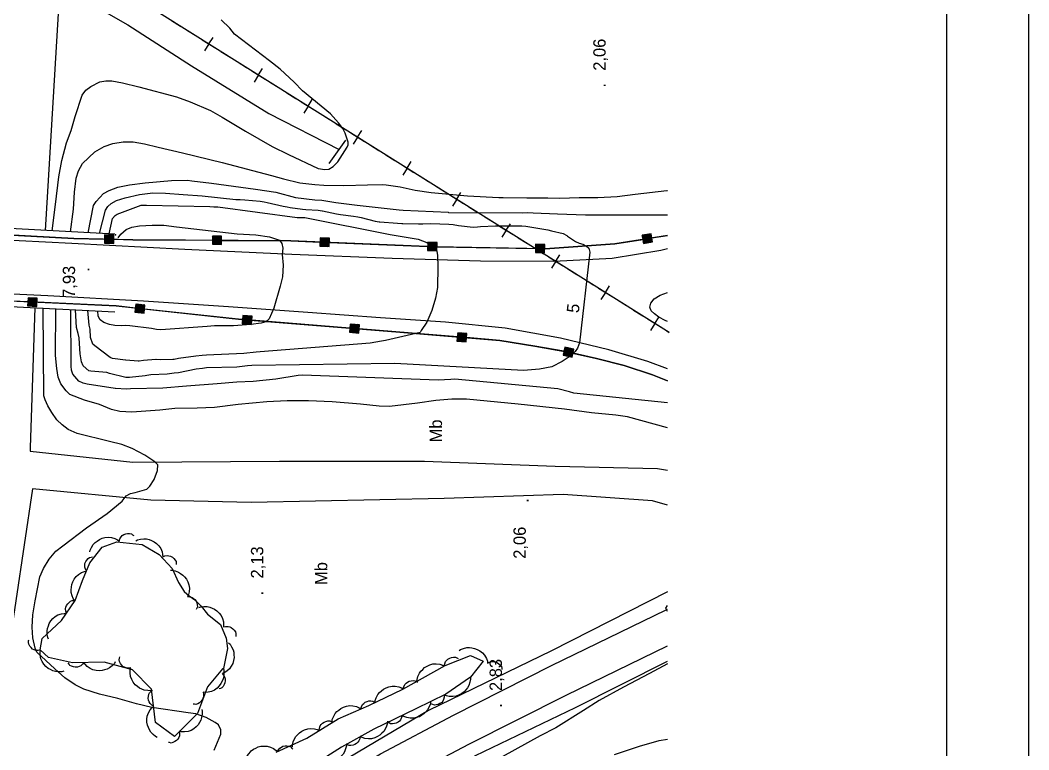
# Model space of a CAD drawing. Extents: x 731854 to 732444, y 4380981 to 4382008.
# Drawn here: x 732321.2 to 732444, y 4381633.5 to 4381722.4 of the extents above; entities that cross this region are included whole.
import ezdxf

# ---------------------------------------------------------------- set-up
doc = ezdxf.new("R2010")
doc.units = 0
doc.linetypes.add('DASHED', pattern=[0])
doc.linetypes.add('HIDDEN', pattern=[0])
doc.layers.get('0').update_dxf_attribs({"linetype": 'CONTINUOUS'})
for name, color, linetype in [('10', 7, 'CONTINUOUS'), ('11', 7, 'CONTINUOUS'), ('2', 7, 'CONTINUOUS'), ('25', 7, 'CONTINUOUS'), ('36', 7, 'CONTINUOUS'), ('42', 7, 'CONTINUOUS'), ('44', 7, 'CONTINUOUS'), ('48', 7, 'CONTINUOUS'), ('50', 7, 'CONTINUOUS'), ('53', 7, 'CONTINUOUS'), ('56', 7, 'CONTINUOUS'), ('8', 7, 'CONTINUOUS'), ('9', 7, 'CONTINUOUS'), ('PATTERN_CLASS', 7, 'CONTINUOUS')]:
    doc.layers.add(name, color=color, linetype=linetype)

msp = doc.modelspace()

# ---------------------------------------------------------------- linework, layer by layer
at = {"layer": '10', "color": 0, "linetype": 'CONTINUOUS'}
for p, q in [((732331.47, 4381695.28), (732332.41, 4381696.18)), ((732331.48, 4381695.56), (732332.12, 4381696.19)), ((732331.48, 4381695.71), (732331.98, 4381696.19)), ((732331.48, 4381695.85), (732331.84, 4381696.19)), ((732331.48, 4381695.42), (732332.27, 4381696.18)), ((732331.49, 4381696.13), (732331.56, 4381696.2)), ((732331.49, 4381695.99), (732331.7, 4381696.19)), ((732331.52, 4381695.19), (732332.55, 4381696.18)), ((732331.67, 4381695.19), (732332.61, 4381696.1)), ((732331.81, 4381695.19), (732332.61, 4381695.95)), ((732331.95, 4381695.18), (732332.6, 4381695.81)), ((732332.09, 4381695.18), (732332.6, 4381695.67)), ((732332.23, 4381695.18), (732332.6, 4381695.53)), ((732332.37, 4381695.18), (732332.59, 4381695.39)), ((732332.51, 4381695.17), (732332.59, 4381695.25)), ((732344.6, 4381695.43), (732345.24, 4381696.06)), ((732344.6, 4381695.57), (732345.09, 4381696.06)), ((732344.6, 4381695.71), (732344.95, 4381696.06)), ((732344.6, 4381695.85), (732344.81, 4381696.06)), ((732344.6, 4381695.99), (732344.67, 4381696.06)), ((732344.6, 4381695.14), (732345.52, 4381696.05)), ((732344.6, 4381695.29), (732345.38, 4381696.05)), ((732344.65, 4381695.05), (732345.66, 4381696.05)), ((732344.79, 4381695.05), (732345.72, 4381695.97)), ((732344.93, 4381695.05), (732345.72, 4381695.83)), ((732345.07, 4381695.05), (732345.72, 4381695.69)), ((732345.21, 4381695.05), (732345.72, 4381695.55)), ((732345.35, 4381695.05), (732345.72, 4381695.41)), ((732345.5, 4381695.05), (732345.72, 4381695.26)), ((732357.7, 4381695.07), (732358.51, 4381695.82)), ((732357.7, 4381694.93), (732358.65, 4381695.81)), ((732357.71, 4381695.21), (732358.37, 4381695.82)), ((732357.72, 4381695.36), (732358.23, 4381695.83)), ((732357.72, 4381695.5), (732358.09, 4381695.83)), ((732357.73, 4381695.64), (732357.94, 4381695.84)), ((732357.73, 4381695.78), (732357.8, 4381695.84)), ((732357.75, 4381694.84), (732358.79, 4381695.8)), ((732357.89, 4381694.83), (732358.85, 4381695.72)), ((732358.03, 4381694.83), (732358.84, 4381695.58)), ((732358.17, 4381694.82), (732358.84, 4381695.44)), ((732358.31, 4381694.82), (732358.83, 4381695.3)), ((732358.83, 4381695.29), (732370.82, 4381694.81)), ((732370.81, 4381694.4), (732371.76, 4381695.28)), ((732370.81, 4381694.54), (732371.62, 4381695.28)), ((732370.82, 4381694.82), (732371.33, 4381695.3)), ((732370.82, 4381694.68), (732371.48, 4381695.29)), ((732370.83, 4381694.97), (732371.19, 4381695.3)), ((732370.84, 4381695.11), (732371.05, 4381695.31)), ((732370.84, 4381695.25), (732370.91, 4381695.31)), ((732370.85, 4381694.31), (732371.9, 4381695.27)), ((732396.92, 4381696.1), (732396.98, 4381696.17)), ((732396.94, 4381695.96), (732397.12, 4381696.2)), ((732396.97, 4381695.82), (732397.26, 4381696.22)), ((732396.99, 4381695.68), (732397.4, 4381696.24)), ((732397.01, 4381695.54), (732397.54, 4381696.27)), ((732397.04, 4381695.4), (732397.68, 4381696.29)), ((732397.06, 4381695.26), (732397.82, 4381696.31)), ((732397.12, 4381695.18), (732397.95, 4381696.33)), ((732397.26, 4381695.2), (732398.03, 4381696.26)), ((732397.4, 4381695.23), (732398.05, 4381696.13)), ((732397.54, 4381695.25), (732398.07, 4381695.99)), ((732397.68, 4381695.27), (732398.1, 4381695.85)), ((732397.82, 4381695.29), (732398.12, 4381695.71)), ((732397.96, 4381695.32), (732398.14, 4381695.57)), ((732398.1, 4381695.84), (732400, 4381696.15)), ((732398.1, 4381695.34), (732398.16, 4381695.43)), ((732345.64, 4381695.05), (732345.71, 4381695.12)), ((732358.45, 4381694.81), (732358.83, 4381695.16)), ((732358.59, 4381694.81), (732358.82, 4381695.01)), ((732358.74, 4381694.8), (732358.82, 4381694.87)), ((732371, 4381694.3), (732371.96, 4381695.19)), ((732371.14, 4381694.3), (732371.95, 4381695.05)), ((732371.28, 4381694.29), (732371.95, 4381694.91)), ((732371.42, 4381694.29), (732371.94, 4381694.77)), ((732371.57, 4381694.28), (732371.94, 4381694.63)), ((732371.71, 4381694.28), (732371.94, 4381694.49)), ((732371.86, 4381694.27), (732371.93, 4381694.35)), ((732371.94, 4381694.77), (732383.94, 4381694.55)), ((732383.93, 4381694.15), (732384.86, 4381695.05)), ((732383.93, 4381694.29), (732384.72, 4381695.05)), ((732383.94, 4381694.71), (732384.3, 4381695.06)), ((732383.94, 4381694.85), (732384.16, 4381695.06)), ((732383.94, 4381694.43), (732384.58, 4381695.05)), ((732383.94, 4381694.57), (732384.44, 4381695.05)), ((732383.95, 4381694.99), (732384.02, 4381695.06)), ((732383.98, 4381694.06), (732385.01, 4381695.04)), ((732384.12, 4381694.05), (732385.07, 4381694.96)), ((732384.26, 4381694.05), (732385.06, 4381694.82)), ((732384.41, 4381694.05), (732385.06, 4381694.68)), ((732384.55, 4381694.05), (732385.06, 4381694.54)), ((732384.69, 4381694.04), (732385.05, 4381694.4)), ((732384.83, 4381694.04), (732385.05, 4381694.25)), ((732384.97, 4381694.04), (732385.05, 4381694.11)), ((732322.14, 4381688.06), (732310.15, 4381688.63)), ((732322.94, 4381688.52), (732322.12, 4381687.77)), ((732323.08, 4381688.51), (732322.12, 4381687.63)), ((732322.8, 4381688.52), (732322.13, 4381687.91)), ((732322.52, 4381688.54), (732322.14, 4381688.2)), ((732322.66, 4381688.53), (732322.14, 4381688.05)), ((732322.38, 4381688.54), (732322.15, 4381688.34)), ((732322.24, 4381688.55), (732322.16, 4381688.48)), ((732323.22, 4381688.5), (732322.17, 4381687.55)), ((732323.27, 4381688.41), (732322.31, 4381687.54)), ((732323.27, 4381688.27), (732322.46, 4381687.53)), ((732323.26, 4381688.13), (732322.6, 4381687.53)), ((732323.25, 4381687.99), (732322.74, 4381687.52)), ((732323.25, 4381687.85), (732322.88, 4381687.51)), ((732323.24, 4381687.71), (732323.02, 4381687.51)), ((732323.23, 4381687.56), (732323.16, 4381687.5)), ((732336.2, 4381687.69), (732335.18, 4381686.87)), ((732336.06, 4381687.71), (732335.2, 4381687.01)), ((732335.92, 4381687.72), (732335.21, 4381687.15)), ((732335.78, 4381687.74), (732335.23, 4381687.29)), ((732335.64, 4381687.75), (732335.24, 4381687.43)), ((732336.34, 4381687.68), (732335.24, 4381686.79)), ((732335.5, 4381687.77), (732335.26, 4381687.57)), ((732335.36, 4381687.78), (732335.27, 4381687.72)), ((732336.38, 4381687.58), (732335.38, 4381686.77)), ((732336.37, 4381687.44), (732335.52, 4381686.76)), ((732336.35, 4381687.3), (732335.66, 4381686.74)), ((732336.34, 4381687.16), (732335.8, 4381686.72)), ((732336.32, 4381687.02), (732335.94, 4381686.71)), ((732336.31, 4381686.88), (732336.08, 4381686.69)), ((732336.29, 4381686.74), (732336.22, 4381686.68)), ((732349.23, 4381686.32), (732348.24, 4381685.47)), ((732349.09, 4381686.33), (732348.25, 4381685.61)), ((732348.95, 4381686.34), (732348.26, 4381685.75)), ((732348.81, 4381686.35), (732348.27, 4381685.89)), ((732348.67, 4381686.37), (732348.28, 4381686.04)), ((732349.38, 4381686.31), (732348.29, 4381685.39)), ((732348.53, 4381686.38), (732348.3, 4381686.18)), ((732348.39, 4381686.39), (732348.31, 4381686.32)), ((732349.42, 4381686.22), (732348.43, 4381685.38)), ((732349.41, 4381686.08), (732348.58, 4381685.36)), ((732349.4, 4381685.93), (732348.72, 4381685.35)), ((732349.39, 4381685.79), (732348.86, 4381685.34)), ((732349.38, 4381685.65), (732349, 4381685.33)), ((732349.36, 4381685.51), (732349.14, 4381685.32)), ((732361.35, 4381684.86), (732349.39, 4381685.81)), ((732349.35, 4381685.37), (732349.28, 4381685.31)), ((732362.31, 4381685.28), (732361.32, 4381684.43)), ((732362.17, 4381685.29), (732361.33, 4381684.57)), ((732362.03, 4381685.3), (732361.34, 4381684.71)), ((732361.89, 4381685.31), (732361.35, 4381684.85)), ((732361.75, 4381685.32), (732361.36, 4381684.99)), ((732361.61, 4381685.33), (732361.37, 4381685.13)), ((732362.45, 4381685.26), (732361.37, 4381684.34)), ((732361.47, 4381685.34), (732361.38, 4381685.27)), ((732362.5, 4381685.17), (732361.51, 4381684.33)), ((732362.49, 4381685.03), (732361.65, 4381684.32)), ((732362.47, 4381684.89), (732361.79, 4381684.31)), ((732362.46, 4381684.75), (732361.93, 4381684.3)), ((732362.45, 4381684.61), (732362.08, 4381684.29)), ((732362.44, 4381684.47), (732362.22, 4381684.27)), ((732362.43, 4381684.33), (732362.36, 4381684.26)), ((732375.39, 4381684.2), (732374.39, 4381683.36)), ((732375.25, 4381684.22), (732374.4, 4381683.5)), ((732375.11, 4381684.23), (732374.41, 4381683.64)), ((732374.97, 4381684.24), (732374.42, 4381683.78)), ((732374.82, 4381684.25), (732374.44, 4381683.92)), ((732375.53, 4381684.19), (732374.44, 4381683.27)), ((732374.68, 4381684.26), (732374.45, 4381684.06)), ((732374.54, 4381684.27), (732374.46, 4381684.2)), ((732375.57, 4381684.1), (732374.58, 4381683.26)), ((732375.56, 4381683.96), (732374.73, 4381683.25)), ((732375.55, 4381683.82), (732374.87, 4381683.24)), ((732375.54, 4381683.68), (732375.01, 4381683.23)), ((732375.53, 4381683.54), (732375.15, 4381683.22)), ((732375.52, 4381683.4), (732375.29, 4381683.2)), ((732375.5, 4381683.25), (732375.43, 4381683.19)), ((732388.43, 4381682.33), (732387.32, 4381681.63)), ((732388.29, 4381682.36), (732387.35, 4381681.77)), ((732388.57, 4381682.29), (732387.36, 4381681.54)), ((732388.15, 4381682.39), (732387.38, 4381681.91)), ((732387.99, 4381682.44), (732387.41, 4381682.03)), ((732387.86, 4381682.46), (732387.44, 4381682.17)), ((732387.72, 4381682.48), (732387.46, 4381682.31)), ((732387.58, 4381682.51), (732387.49, 4381682.45)), ((732388.6, 4381682.2), (732387.5, 4381681.51)), ((732388.57, 4381682.06), (732387.64, 4381681.48)), ((732388.54, 4381681.92), (732387.78, 4381681.45)), ((732388.5, 4381681.78), (732387.91, 4381681.41)), ((732388.47, 4381681.64), (732388.05, 4381681.38)), ((732388.44, 4381681.51), (732388.19, 4381681.35)), ((732388.41, 4381681.37), (732388.33, 4381681.32))]:
    msp.add_line(p, q, dxfattribs=at)
for points in [[(732319.5, 4381696.22), (732327.75, 4381695.76), (732331.48, 4381695.69)], [(732332.6, 4381695.67), (732334.92, 4381695.62), (732344.6, 4381695.55)], [(732345.72, 4381695.54), (732354.17, 4381695.48), (732357.71, 4381695.34)], [(732385.06, 4381694.53), (732385.11, 4381694.53), (732393.62, 4381695.11), (732396.99, 4381695.66)], [(732335.23, 4381687.3), (732332.9, 4381687.55), (732323.25, 4381688.01)], [(732348.27, 4381685.9), (732348.16, 4381685.91), (732336.34, 4381687.18)], [(732374.43, 4381683.79), (732366.93, 4381684.41), (732362.47, 4381684.77)], [(732387.41, 4381682.04), (732383.88, 4381682.67), (732379.59, 4381683.36), (732375.54, 4381683.7)], [(732400, 4381678.42), (732398.19, 4381679.17), (732394.74, 4381680.3), (732391.38, 4381681.14), (732388.51, 4381681.8)]]:
    msp.add_lwpolyline(points, dxfattribs=at)
for points in [[(732331.47, 4381695.19), (732332.59, 4381695.17), (732332.61, 4381696.18), (732331.49, 4381696.2)], [(732344.6, 4381695.06), (732345.71, 4381695.05), (732345.72, 4381696.05), (732344.6, 4381696.06)], [(732357.69, 4381694.84), (732358.81, 4381694.8), (732358.85, 4381695.8), (732357.74, 4381695.85)], [(732370.8, 4381694.31), (732371.92, 4381694.27), (732371.96, 4381695.27), (732370.84, 4381695.32)], [(732397.07, 4381695.17), (732398.18, 4381695.35), (732398.02, 4381696.34), (732396.91, 4381696.16)], [(732383.93, 4381694.06), (732385.05, 4381694.04), (732385.07, 4381695.04), (732383.95, 4381695.06)], [(732323.28, 4381688.5), (732322.16, 4381688.55), (732322.11, 4381687.55), (732323.23, 4381687.5)], [(732336.39, 4381687.67), (732335.28, 4381687.79), (732335.17, 4381686.79), (732336.29, 4381686.67)], [(732349.43, 4381686.3), (732348.31, 4381686.39), (732348.23, 4381685.39), (732349.35, 4381685.3)], [(732362.5, 4381685.26), (732361.39, 4381685.35), (732361.31, 4381684.35), (732362.42, 4381684.26)], [(732375.58, 4381684.19), (732374.47, 4381684.28), (732374.38, 4381683.28), (732375.5, 4381683.19)], [(732388.62, 4381682.28), (732387.53, 4381682.53), (732387.3, 4381681.55), (732388.39, 4381681.3)]]:
    msp.add_lwpolyline(points, close=True, dxfattribs=at)
at = {"layer": '11', "color": 0, "linetype": 'CONTINUOUS'}
for points in [[(732400, 4381694.53), (732399.21, 4381694.3), (732393.28, 4381693.35), (732386.17, 4381692.96), (732377.24, 4381693), (732366.51, 4381693.32), (732354.29, 4381693.82), (732341.26, 4381694.44), (732327.49, 4381695.17), (732311.43, 4381695.98), (732290.7, 4381697), (732254.13, 4381698.85)], [(732400, 4381679.89), (732397.6, 4381680.8), (732392.87, 4381682.23), (732386.98, 4381683.65), (732380.23, 4381684.83), (732372.99, 4381685.57), (732365.07, 4381686.12), (732356.22, 4381686.76), (732346.57, 4381687.46), (732336.21, 4381688.15), (732324.59, 4381688.8), (732310.88, 4381689.42), (732293.92, 4381690.23), (732273.47, 4381691.39), (732253.4, 4381692.75)], [(732400, 4381685.65), (732399.72, 4381685.77), (732398.94, 4381686.19), (732398.41, 4381686.59), (732398.04, 4381686.98), (732397.88, 4381687.42), (732397.99, 4381687.91), (732398.4, 4381688.42), (732399.1, 4381688.88), (732400, 4381689.19)], [(732298.11, 4381492.59), (732300.65, 4381522.19), (732303.19, 4381539.46), (732305.67, 4381551.14), (732308.18, 4381560.03), (732310.81, 4381567.69), (732313.63, 4381574.67), (732316.65, 4381581.19), (732319.67, 4381587.08), (732322.56, 4381592.17), (732325.57, 4381596.8), (732328.91, 4381601.21), (732332.31, 4381605.32), (732335.49, 4381609.01), (732338.83, 4381612.66), (732342.76, 4381616.65), (732347.33, 4381620.84), (732352.5, 4381625.01), (732358.32, 4381629.04), (732365.06, 4381633.02), (732373.94, 4381637.71), (732385.89, 4381643.76), (732399.83, 4381650.54), (732400, 4381650.62)], [(732302.1, 4381492.33), (732304.62, 4381521.67), (732307.11, 4381538.69), (732309.54, 4381550.13), (732311.99, 4381558.81), (732314.55, 4381566.28), (732317.3, 4381573.09), (732320.24, 4381579.44), (732323.18, 4381585.15), (732325.96, 4381590.07), (732328.85, 4381594.51), (732332.08, 4381598.77), (732335.37, 4381602.75), (732338.47, 4381606.34), (732341.72, 4381609.9), (732345.53, 4381613.76), (732349.93, 4381617.81), (732354.91, 4381621.81), (732360.52, 4381625.69), (732367.08, 4381629.57), (732375.82, 4381634.19), (732387.67, 4381640.17), (732400, 4381646.18)]]:
    msp.add_lwpolyline(points, dxfattribs=at)
at = {"layer": '2', "color": 0, "linetype": 'CONTINUOUS'}
for p, q in [((732358.81, 4381704.92), (732360.84, 4381707.73)), ((732332.74, 4381696.29), (732254.19, 4381700.5)), ((732252.88, 4381690.95), (732332.71, 4381686.85))]:
    msp.add_line(p, q, dxfattribs=at)
msp.add_point((732332.8, 4381696.23), dxfattribs=at)
at = {"layer": '25', "color": 0, "linetype": 'HIDDEN'}
msp.add_lwpolyline([(732328.53, 4381725.13), (732334.3, 4381721.8), (732342.07, 4381716.81), (732351.46, 4381710.98), (732360.04, 4381706.62)], dxfattribs=at)
at = {"layer": '42', "color": 0, "linetype": 'CONTINUOUS'}
msp.add_lwpolyline([(732330.87, 4381696.39), (732331.6, 4381699.22), (732331.89, 4381699.68), (732332.3, 4381700.04), (732332.95, 4381700.4), (732333.98, 4381700.74), (732335.73, 4381701.13), (732337.34, 4381701.31), (732338.91, 4381701.28), (732341.03, 4381701.13), (732343.35, 4381700.97), (732347.48, 4381700.53), (732347.98, 4381700.5), (732348.54, 4381700.48), (732350.42, 4381700.31), (732350.92, 4381700.23), (732351.28, 4381700.15), (732353.21, 4381699.71), (732353.71, 4381699.62), (732354.08, 4381699.56), (732355.56, 4381699.33), (732355.98, 4381699.28), (732357.49, 4381699.21), (732357.99, 4381699.14), (732358.02, 4381699.13), (732359.72, 4381698.76), (732360.22, 4381698.69), (732361.79, 4381698.5), (732362.31, 4381698.41), (732362.72, 4381698.31), (732364.43, 4381697.88), (732364.92, 4381697.78), (732364.98, 4381697.78), (732367.14, 4381697.63), (732367.65, 4381697.61), (732367.81, 4381697.6), (732369.7, 4381697.55), (732370.21, 4381697.56), (732371.21, 4381697.58), (732373.39, 4381697.53), (732373.92, 4381697.46), (732374.58, 4381697.37), (732376.36, 4381697.16), (732376.88, 4381697.17), (732377.26, 4381697.23), (732379.07, 4381697.31), (732379.57, 4381697.32), (732379.92, 4381697.32), (732381.74, 4381697.3), (732382.26, 4381697.31), (732382.77, 4381697.27), (732384.96, 4381696.9), (732385.46, 4381696.81), (732385.88, 4381696.71), (732387.3, 4381696.36), (732387.74, 4381696.12), (732387.83, 4381696.06), (732388.83, 4381695.39), (732389.25, 4381695.19), (732389.7, 4381695.07), (732390.15, 4381694.84), (732390.45, 4381694.59), (732390.56, 4381694.1), (732389.31, 4381683.06), (732389.06, 4381682.42), (732388.77, 4381682.01), (732388.72, 4381681.98), (732388.17, 4381681.44), (732387.19, 4381680.79), (732385.95, 4381680.15), (732384.42, 4381679.86), (732382.5, 4381679.71), (732366.83, 4381680.55), (732349.39, 4381680.32), (732348.88, 4381680.25), (732347.6, 4381680.1), (732343.89, 4381680.01), (732343.39, 4381679.94), (732342.65, 4381679.85), (732340.49, 4381679.42), (732339.97, 4381679.35), (732339.08, 4381679.25), (732337.13, 4381679.16), (732336.62, 4381679.1), (732336.41, 4381679.06), (732334.51, 4381678.83), (732334.05, 4381678.85), (732332.09, 4381679.33), (732331.76, 4381679.44), (732329.82, 4381679.61), (732329.56, 4381679.66), (732328.87, 4381680.27), (732328.68, 4381680.73), (732328.51, 4381681.73), (732328.48, 4381682.32), (732328.4, 4381683.69), (732328.25, 4381684.19), (732328.06, 4381684.91), (732327.95, 4381687.09)], dxfattribs=at)
at = {"layer": '44', "color": 0, "linetype": 'CONTINUOUS'}
for points in [[(732325.08, 4381696.7), (732325.52, 4381699.91), (732325.9, 4381703.29), (732326.28, 4381705.27), (732326.84, 4381707.4), (732327.42, 4381708.91), (732327.9, 4381710.63), (732328.75, 4381713.23), (732329.18, 4381713.82), (732329.79, 4381714.28), (732330.89, 4381714.84), (732331.65, 4381714.96), (732332.36, 4381714.96), (732333.65, 4381714.73), (732335.67, 4381714.23), (732340.25, 4381713.02), (732341.92, 4381712.4), (732344.39, 4381711.35), (732345.81, 4381710.55), (732348.65, 4381708.84), (732351.9, 4381706.96), (732353.86, 4381706), (732357.48, 4381704.31), (732358.28, 4381704.17), (732358.78, 4381704.23), (732359.3, 4381704.53), (732359.87, 4381705.1), (732361, 4381706.89), (732361.13, 4381707.16), (732361.15, 4381707.48), (732360.75, 4381708.6), (732360.47, 4381709.15), (732359.96, 4381709.87), (732358.97, 4381710.96), (732355.57, 4381713.77), (732354.58, 4381714.81), (732352.87, 4381716.4), (732351.54, 4381717.39), (732347.28, 4381720.67), (732346.74, 4381721.37), (732345.69, 4381722.41)], [(732327.34, 4381696.58), (732327.69, 4381699.34), (732327.8, 4381701.42), (732328.01, 4381703.12), (732328.32, 4381703.99), (732328.79, 4381704.92), (732330.3, 4381706.34), (732331.44, 4381706.98), (732332.49, 4381707.33), (732333.75, 4381707.53), (732334.98, 4381707.52), (732336.34, 4381707.31), (732337.99, 4381706.88), (732340.98, 4381706.21), (732345.8, 4381705.04), (732351.82, 4381703.46), (732353.27, 4381703.03), (732355.25, 4381702.55), (732357.08, 4381702.36), (732358.19, 4381702.27), (732360.59, 4381702.23), (732363.5, 4381702.29), (732365.27, 4381702.33), (732365.78, 4381702.31), (732367.46, 4381702.07), (732369.3, 4381701.64), (732371.24, 4381701.35), (732375.68, 4381700.96), (732379.49, 4381700.76), (732380.01, 4381700.78), (732382.9, 4381700.71), (732385.46, 4381700.71), (732386.92, 4381700.69), (732389.26, 4381700.78), (732389.8, 4381700.76), (732391.54, 4381700.76), (732393.88, 4381700.9), (732396.06, 4381701.17), (732399.95, 4381701.61), (732400, 4381701.62)], [(732329.49, 4381696.46), (732330.14, 4381699.8), (732330.47, 4381700.29), (732331.35, 4381701.23), (732332.02, 4381701.63), (732333.09, 4381702.01), (732334.51, 4381702.31), (732336.44, 4381702.55), (732339.64, 4381702.85), (732341.58, 4381702.86), (732342.11, 4381702.78), (732344.49, 4381702.52), (732349.86, 4381701.79), (732352.32, 4381701.4), (732354.74, 4381700.76), (732357.08, 4381700.46), (732357.93, 4381700.42), (732359.63, 4381700.17), (732362.22, 4381699.84), (732367.33, 4381699.24), (732367.83, 4381699.2), (732373.29, 4381698.98), (732373.35, 4381698.94), (732382.41, 4381698.91), (732382.91, 4381698.92), (732383.66, 4381698.91), (732386.64, 4381698.76), (732390.04, 4381698.67), (732393.9, 4381698.66), (732394.4, 4381698.67), (732396.97, 4381698.66), (732400, 4381698.66)], [(732332.04, 4381696.33), (732332.43, 4381698.19), (732332.77, 4381698.56), (732333, 4381698.75), (732335.92, 4381699.82), (732336.42, 4381699.83), (732336.6, 4381699.83), (732344.3, 4381699.67), (732344.8, 4381699.64), (732345.25, 4381699.61), (732354.93, 4381698.33), (732355.45, 4381698.34), (732355.87, 4381698.34), (732366.23, 4381696.27), (732366.74, 4381696.19), (732369.64, 4381695.69), (732370.73, 4381695.29), (732371.49, 4381694.78), (732371.94, 4381694.21), (732372.03, 4381693.69), (732372.07, 4381692.35), (732372.01, 4381689.8), (732371.78, 4381688.5), (732371.33, 4381687.01), (732370.71, 4381685.6), (732370.04, 4381684.57), (732369.9, 4381684.32), (732365.68, 4381683.35), (732365.19, 4381683.25), (732363.82, 4381683.02), (732350.44, 4381681.96), (732349.94, 4381681.94), (732348.43, 4381681.76), (732343.88, 4381681.58), (732343.38, 4381681.53), (732342.59, 4381681.42), (732340.47, 4381681.14), (732339.96, 4381681.04), (732339.79, 4381681.02), (732338.28, 4381680.98), (732337.77, 4381681.02), (732337.73, 4381681.02), (732336.2, 4381680.9), (732335.7, 4381680.83), (732335.59, 4381680.82), (732334.06, 4381680.94), (732334.01, 4381680.94), (732332.46, 4381681.17), (732332.18, 4381681.26), (732330.28, 4381682.69), (732330.06, 4381682.9), (732329.75, 4381683.71), (732329.71, 4381684.73), (732329.6, 4381685.21), (732329.45, 4381687.02)], [(732333.14, 4381695.85), (732333.14, 4381695.85), (732333.45, 4381696.29), (732334.12, 4381696.86), (732334.79, 4381697.14), (732335.75, 4381697.31), (732337.26, 4381697.39), (732338.71, 4381697.38), (732340.22, 4381697.17), (732347.63, 4381696.33), (732349.91, 4381696.21), (732351.56, 4381695.96), (732352.77, 4381695.57), (732353.06, 4381695.16), (732353.17, 4381694.61), (732353.11, 4381693.8), (732353.21, 4381692.52), (732353.13, 4381691.12), (732352.85, 4381689.96), (732352.08, 4381687.27), (732351.52, 4381686), (732351.11, 4381685.64), (732350.56, 4381685.46), (732349.3, 4381685.29), (732347.17, 4381685.14), (732344.87, 4381685.13), (732343.98, 4381685.07), (732338.32, 4381684.64), (732337.81, 4381684.69), (732337.21, 4381684.8), (732334.57, 4381685.15), (732334.07, 4381685.16), (732333.58, 4381685.14), (732332.73, 4381685.16), (732332.1, 4381685.28), (732331.4, 4381685.52), (732330.94, 4381685.86), (732330.69, 4381686.32), (732330.65, 4381686.96)], [(732345.62, 4381635.92), (732345.35, 4381636.53), (732344.95, 4381636.84), (732343.85, 4381637.44), (732342.61, 4381637.89), (732341.66, 4381638.01), (732337.23, 4381638.65), (732335.35, 4381639.09), (732333.1, 4381639.76), (732330.87, 4381640.27), (732328.95, 4381640.87), (732327.92, 4381641.41), (732326.66, 4381642.28), (732325.42, 4381643.35), (732323.24, 4381645.38), (732323.04, 4381645.89), (732322.76, 4381647.15), (732322.67, 4381648.44), (732322.75, 4381649.96), (732323.02, 4381651.63), (732323.61, 4381654.57), (732324.04, 4381655.6), (732324.72, 4381656.71), (732325.54, 4381657.69), (732326.38, 4381658.35), (732329.26, 4381660.52), (732331.78, 4381662.29), (732333.64, 4381663.77), (732334.12, 4381664.42), (732334.62, 4381664.73), (732335.21, 4381664.82), (732336.62, 4381665.23), (732336.97, 4381665.59), (732337.51, 4381666.44), (732337.93, 4381667.51), (732337.97, 4381668.21), (732337.59, 4381668.56), (732336.39, 4381669.37), (732334.84, 4381670.21), (732333.57, 4381670.67), (732332.07, 4381671.04), (732328.13, 4381672.02), (732327.06, 4381672.5), (732326.31, 4381673.06), (732325.68, 4381673.69), (732325.05, 4381674.56), (732324.57, 4381675.41), (732324.23, 4381676.11), (732324.09, 4381676.62), (732324.01, 4381687.3)], [(732400, 4381672.7), (732395.13, 4381674.05), (732393.71, 4381674.25), (732390.77, 4381674.55), (732387.46, 4381674.98), (732381.84, 4381675.61), (732375.56, 4381676.19), (732373.76, 4381676.19), (732371.81, 4381676.04), (732369.56, 4381675.71), (732366.15, 4381675.31), (732364.89, 4381675.36), (732362.65, 4381675.6), (732359.19, 4381675.89), (732356.3, 4381676.02), (732353.69, 4381676.01), (732351.25, 4381675.86), (732347.73, 4381675.56), (732344.86, 4381675.19), (732342.75, 4381675.09), (732340.04, 4381675.07), (732338.22, 4381674.88), (732334.81, 4381674.61), (732333.34, 4381674.69), (732332.34, 4381674.96), (732330.85, 4381675.55), (732329.04, 4381676.09), (732327.26, 4381676.79), (732326.79, 4381677.21), (732326.15, 4381678.09), (732325.84, 4381678.88), (732325.66, 4381679.92), (732325.52, 4381681.53), (732325.55, 4381687.22)], [(732400, 4381675.77), (732388.6, 4381676.92), (732388.1, 4381677.08), (732386.65, 4381677.46), (732374.13, 4381678.62), (732373.63, 4381678.6), (732372.08, 4381678.52), (732355.59, 4381679.14), (732355.06, 4381679.08), (732352.32, 4381678.65), (732349.55, 4381678.34), (732347.58, 4381678.28), (732345.18, 4381678.06), (732341.45, 4381677.79), (732338.58, 4381677.55), (732334.63, 4381677.48), (732334.13, 4381677.44), (732332.8, 4381677.5), (732332.77, 4381677.5), (732329.36, 4381678.05), (732328.86, 4381678.16), (732328.34, 4381678.39), (732327.6, 4381679.26), (732327.44, 4381679.75), (732327.4, 4381680.21), (732327.37, 4381687.12)], [(732400, 4381650.35), (732399.79, 4381650.77), (732400, 4381651.06)], [(732400, 4381643.99), (732397.84, 4381642.81), (732394.66, 4381641.15), (732391.69, 4381639.5), (732389.79, 4381638.28), (732386.42, 4381636.19), (732384.5, 4381635.19), (732379.88, 4381632.65)], [(732344.81, 4381633.48), (732345.65, 4381635.42), (732345.62, 4381635.92)], [(732393.56, 4381632.92), (732396.61, 4381633.96), (732399, 4381634.62), (732400, 4381634.8)]]:
    msp.add_lwpolyline(points, dxfattribs=at)
at = {"layer": '53', "color": 0, "linetype": 'CONTINUOUS'}
for points in [[(732329.68, 4381657.6), (732329.72, 4381657.83), (732329.89, 4381658.16), (732330.11, 4381658.52), (732330.33, 4381658.74), (732330.59, 4381658.93), (732330.85, 4381659.12), (732331.17, 4381659.26), (732331.53, 4381659.35), (732331.92, 4381659.4), (732332.31, 4381659.37), (732332.73, 4381659.25), (732333.06, 4381659.08), (732333.25, 4381658.93), (732333.35, 4381659.19), (732333.48, 4381659.45), (732333.64, 4381659.59), (732333.81, 4381659.72), (732334.05, 4381659.81), (732334.27, 4381659.85), (732334.53, 4381659.86), (732334.74, 4381659.82), (732334.9, 4381659.7), (732335.03, 4381659.61)], [(732335.28, 4381658.97), (732335.49, 4381659.08), (732335.85, 4381659.16), (732336.26, 4381659.21), (732336.58, 4381659.18), (732336.89, 4381659.1), (732337.2, 4381659.01), (732337.51, 4381658.85), (732337.81, 4381658.63), (732338.09, 4381658.35), (732338.31, 4381658.03), (732338.48, 4381657.63), (732338.55, 4381657.27), (732338.56, 4381657.02), (732338.82, 4381657.11), (732339.11, 4381657.16), (732339.32, 4381657.13), (732339.52, 4381657.08), (732339.75, 4381656.95), (732339.91, 4381656.8), (732340.08, 4381656.61), (732340.19, 4381656.42), (732340.2, 4381656.22), (732340.21, 4381656.06)], [(732327.79, 4381651.73), (732327.65, 4381651.92), (732327.52, 4381652.27), (732327.41, 4381652.67), (732327.41, 4381652.99), (732327.44, 4381653.31), (732327.49, 4381653.63), (732327.61, 4381653.96), (732327.79, 4381654.28), (732328.02, 4381654.6), (732328.31, 4381654.85), (732328.69, 4381655.08), (732329.04, 4381655.2), (732329.28, 4381655.24), (732329.16, 4381655.49), (732329.07, 4381655.76), (732329.07, 4381655.98), (732329.09, 4381656.19), (732329.19, 4381656.43), (732329.32, 4381656.61), (732329.48, 4381656.8), (732329.66, 4381656.94), (732329.86, 4381656.97), (732330.01, 4381657)], [(732339.49, 4381655.36), (732339.72, 4381655.37), (732340.08, 4381655.28), (732340.48, 4381655.15), (732340.74, 4381654.98), (732340.99, 4381654.77), (732341.23, 4381654.56), (732341.44, 4381654.28), (732341.61, 4381653.95), (732341.75, 4381653.58), (732341.8, 4381653.2), (732341.77, 4381652.76), (732341.69, 4381652.4), (732341.58, 4381652.18), (732341.86, 4381652.14), (732342.14, 4381652.07), (732342.32, 4381651.94), (732342.48, 4381651.81), (732342.62, 4381651.59), (732342.71, 4381651.39), (732342.77, 4381651.14), (732342.79, 4381650.92), (732342.71, 4381650.74), (732342.65, 4381650.59)], [(732324.65, 4381646.98), (732324.56, 4381647.19), (732324.51, 4381647.56), (732324.48, 4381647.98), (732324.54, 4381648.29), (732324.64, 4381648.6), (732324.75, 4381648.9), (732324.93, 4381649.2), (732325.18, 4381649.48), (732325.47, 4381649.74), (732325.81, 4381649.93), (732326.22, 4381650.07), (732326.58, 4381650.12), (732326.83, 4381650.11), (732326.76, 4381650.38), (732326.73, 4381650.67), (732326.78, 4381650.88), (732326.84, 4381651.07), (732326.99, 4381651.29), (732327.15, 4381651.45), (732327.35, 4381651.6), (732327.55, 4381651.69), (732327.75, 4381651.69), (732327.91, 4381651.69)], [(732342.96, 4381650.85), (732343.18, 4381650.93), (732343.55, 4381650.96), (732343.97, 4381650.96), (732344.28, 4381650.88), (732344.58, 4381650.76), (732344.87, 4381650.63), (732345.16, 4381650.43), (732345.42, 4381650.16), (732345.66, 4381649.86), (732345.83, 4381649.51), (732345.95, 4381649.09), (732345.97, 4381648.72), (732345.95, 4381648.47), (732346.22, 4381648.53), (732346.51, 4381648.54), (732346.71, 4381648.48), (732346.91, 4381648.4), (732347.11, 4381648.24), (732347.26, 4381648.07), (732347.4, 4381647.86), (732347.48, 4381647.66), (732347.46, 4381647.45), (732347.45, 4381647.3)], [(732326.5, 4381643.08), (732326.27, 4381643.01), (732325.91, 4381643.01), (732325.49, 4381643.04), (732325.18, 4381643.13), (732324.89, 4381643.27), (732324.61, 4381643.42), (732324.34, 4381643.64), (732324.09, 4381643.92), (732323.87, 4381644.24), (732323.72, 4381644.6), (732323.64, 4381645.03), (732323.63, 4381645.4), (732323.68, 4381645.64), (732323.4, 4381645.61), (732323.11, 4381645.61), (732322.91, 4381645.69), (732322.72, 4381645.78), (732322.53, 4381645.95), (732322.39, 4381646.13), (732322.27, 4381646.35), (732322.2, 4381646.56), (732322.23, 4381646.76), (732322.25, 4381646.91)], [(732346.58, 4381646.53), (732346.75, 4381646.38), (732346.94, 4381646.06), (732347.13, 4381645.69), (732347.2, 4381645.38), (732347.22, 4381645.05), (732347.24, 4381644.73), (732347.19, 4381644.39), (732347.08, 4381644.03), (732346.91, 4381643.68), (732346.68, 4381643.37), (732346.35, 4381643.08), (732346.04, 4381642.89), (732345.8, 4381642.8), (732345.97, 4381642.59), (732346.12, 4381642.33), (732346.15, 4381642.12), (732346.17, 4381641.91), (732346.12, 4381641.66), (732346.04, 4381641.45), (732345.91, 4381641.23), (732345.76, 4381641.07), (732345.58, 4381640.99), (732345.43, 4381640.93)], [(732374.63, 4381645.59), (732374.82, 4381645.72), (732375.17, 4381645.84), (732375.58, 4381645.95), (732375.89, 4381645.95), (732376.21, 4381645.91), (732376.53, 4381645.85), (732376.86, 4381645.73), (732377.18, 4381645.55), (732377.49, 4381645.31), (732377.74, 4381645.01), (732377.96, 4381644.63), (732378.08, 4381644.28), (732378.11, 4381644.04), (732378.36, 4381644.16), (732378.64, 4381644.24), (732378.85, 4381644.24), (732379.06, 4381644.21), (732379.3, 4381644.11), (732379.48, 4381643.98), (732379.67, 4381643.81), (732379.8, 4381643.63), (732379.83, 4381643.43), (732379.86, 4381643.28)], [(732332.78, 4381644.2), (732332.67, 4381644), (732332.4, 4381643.74), (732332.08, 4381643.47), (732331.79, 4381643.34), (732331.48, 4381643.24), (732331.17, 4381643.15), (732330.82, 4381643.13), (732330.45, 4381643.16), (732330.07, 4381643.24), (732329.72, 4381643.4), (732329.36, 4381643.66), (732329.11, 4381643.92), (732328.97, 4381644.13), (732328.8, 4381643.92), (732328.58, 4381643.72), (732328.38, 4381643.64), (732328.18, 4381643.57), (732327.92, 4381643.57), (732327.7, 4381643.6), (732327.46, 4381643.68), (732327.27, 4381643.78), (732327.16, 4381643.95), (732327.06, 4381644.08)], [(732337.33, 4381640.74), (732337.11, 4381640.69), (732336.74, 4381640.71), (732336.32, 4381640.76), (732336.03, 4381640.88), (732335.75, 4381641.03), (732335.47, 4381641.2), (732335.21, 4381641.43), (732334.98, 4381641.73), (732334.78, 4381642.06), (732334.65, 4381642.43), (732334.59, 4381642.86), (732334.61, 4381643.23), (732334.67, 4381643.47), (732334.39, 4381643.45), (732334.1, 4381643.47), (732333.91, 4381643.56), (732333.72, 4381643.66), (732333.54, 4381643.85), (732333.42, 4381644.03), (732333.3, 4381644.26), (732333.25, 4381644.47), (732333.29, 4381644.67), (732333.32, 4381644.82)], [(732369.51, 4381641.85), (732369.52, 4381642.08), (732369.63, 4381642.43), (732369.8, 4381642.82), (732369.99, 4381643.07), (732370.21, 4381643.3), (732370.44, 4381643.52), (732370.74, 4381643.71), (732371.08, 4381643.86), (732371.46, 4381643.96), (732371.85, 4381643.99), (732372.28, 4381643.93), (732372.63, 4381643.81), (732372.84, 4381643.69), (732372.9, 4381643.97), (732373, 4381644.24), (732373.14, 4381644.41), (732373.28, 4381644.56), (732373.51, 4381644.68), (732373.72, 4381644.75), (732373.97, 4381644.8), (732374.19, 4381644.8), (732374.37, 4381644.7), (732374.51, 4381644.63)], [(732345.91, 4381643.46), (732345.99, 4381643.24), (732346.01, 4381642.87), (732346, 4381642.45), (732345.91, 4381642.14), (732345.78, 4381641.85), (732345.65, 4381641.56), (732345.44, 4381641.28), (732345.17, 4381641.02), (732344.86, 4381640.78), (732344.5, 4381640.62), (732344.08, 4381640.52), (732343.71, 4381640.5), (732343.47, 4381640.53), (732343.51, 4381640.26), (732343.52, 4381639.97), (732343.45, 4381639.77), (732343.37, 4381639.57), (732343.2, 4381639.37), (732343.03, 4381639.23), (732342.82, 4381639.1), (732342.61, 4381639.02), (732342.41, 4381639.05), (732342.25, 4381639.06)], [(732364.41, 4381639.28), (732364.43, 4381639.51), (732364.56, 4381639.85), (732364.75, 4381640.23), (732364.96, 4381640.47), (732365.2, 4381640.68), (732365.44, 4381640.89), (732365.75, 4381641.06), (732366.1, 4381641.18), (732366.48, 4381641.26), (732366.87, 4381641.26), (732367.3, 4381641.18), (732367.64, 4381641.04), (732367.85, 4381640.91), (732367.92, 4381641.17), (732368.04, 4381641.44), (732368.18, 4381641.6), (732368.34, 4381641.74), (732368.57, 4381641.85), (732368.79, 4381641.91), (732369.04, 4381641.94), (732369.26, 4381641.92), (732369.43, 4381641.82), (732369.57, 4381641.74)], [(732376.01, 4381642.33), (732376.02, 4381642.1), (732375.94, 4381641.74), (732375.82, 4381641.34), (732375.65, 4381641.07), (732375.45, 4381640.82), (732375.24, 4381640.58), (732374.96, 4381640.36), (732374.64, 4381640.18), (732374.27, 4381640.04), (732373.89, 4381639.98), (732373.45, 4381640), (732373.09, 4381640.08), (732372.87, 4381640.18), (732372.84, 4381639.9), (732372.76, 4381639.62), (732372.65, 4381639.44), (732372.52, 4381639.28), (732372.3, 4381639.13), (732372.1, 4381639.04), (732371.85, 4381638.97), (732371.64, 4381638.95), (732371.45, 4381639.03), (732371.3, 4381639.08)], [(732337.89, 4381635.01), (732337.68, 4381635.11), (732337.4, 4381635.35), (732337.1, 4381635.65), (732336.94, 4381635.92), (732336.82, 4381636.22), (732336.7, 4381636.52), (732336.64, 4381636.86), (732336.64, 4381637.23), (732336.68, 4381637.62), (732336.81, 4381637.99), (732337.03, 4381638.37), (732337.27, 4381638.65), (732337.46, 4381638.8), (732337.23, 4381638.95), (732337.02, 4381639.15), (732336.91, 4381639.34), (732336.83, 4381639.53), (732336.8, 4381639.79), (732336.82, 4381640.01), (732336.87, 4381640.26), (732336.96, 4381640.46), (732337.11, 4381640.59), (732337.23, 4381640.69)], [(732359.17, 4381636.97), (732359.2, 4381637.21), (732359.35, 4381637.54), (732359.55, 4381637.91), (732359.76, 4381638.15), (732360.01, 4381638.35), (732360.26, 4381638.55), (732360.58, 4381638.71), (732360.93, 4381638.82), (732361.32, 4381638.88), (732361.71, 4381638.87), (732362.13, 4381638.77), (732362.47, 4381638.62), (732362.67, 4381638.48), (732362.75, 4381638.74), (732362.88, 4381639.01), (732363.03, 4381639.16), (732363.19, 4381639.29), (732363.43, 4381639.4), (732363.65, 4381639.45), (732363.9, 4381639.47), (732364.12, 4381639.44), (732364.28, 4381639.33), (732364.42, 4381639.25)], [(732371.16, 4381639.32), (732371.14, 4381639.09), (732371, 4381638.75), (732370.81, 4381638.37), (732370.61, 4381638.13), (732370.37, 4381637.91), (732370.12, 4381637.71), (732369.81, 4381637.54), (732369.46, 4381637.42), (732369.08, 4381637.34), (732368.69, 4381637.34), (732368.26, 4381637.42), (732367.92, 4381637.56), (732367.71, 4381637.69), (732367.64, 4381637.43), (732367.52, 4381637.16), (732367.38, 4381637), (732367.22, 4381636.86), (732366.99, 4381636.75), (732366.77, 4381636.69), (732366.52, 4381636.66), (732366.3, 4381636.68), (732366.13, 4381636.78), (732365.99, 4381636.86)], [(732343.31, 4381638.43), (732343.37, 4381638.2), (732343.35, 4381637.83), (732343.3, 4381637.42), (732343.19, 4381637.12), (732343.03, 4381636.84), (732342.86, 4381636.56), (732342.63, 4381636.3), (732342.34, 4381636.07), (732342.01, 4381635.87), (732341.64, 4381635.74), (732341.21, 4381635.68), (732340.84, 4381635.7), (732340.6, 4381635.76), (732340.62, 4381635.48), (732340.59, 4381635.19), (732340.51, 4381634.99), (732340.41, 4381634.81), (732340.22, 4381634.63), (732340.04, 4381634.5), (732339.81, 4381634.39), (732339.6, 4381634.33), (732339.4, 4381634.38), (732339.25, 4381634.4)], [(732354.35, 4381633.87), (732354.35, 4381634.1), (732354.45, 4381634.46), (732354.59, 4381634.85), (732354.77, 4381635.11), (732354.99, 4381635.35), (732355.21, 4381635.58), (732355.5, 4381635.79), (732355.83, 4381635.95), (732356.21, 4381636.07), (732356.59, 4381636.11), (732357.03, 4381636.07), (732357.38, 4381635.97), (732357.6, 4381635.86), (732357.65, 4381636.13), (732357.73, 4381636.41), (732357.86, 4381636.58), (732358, 4381636.74), (732358.22, 4381636.88), (732358.43, 4381636.96), (732358.68, 4381637.02), (732358.9, 4381637.02), (732359.08, 4381636.94), (732359.22, 4381636.87)], [(732365.93, 4381636.98), (732365.93, 4381636.74), (732365.81, 4381636.39), (732365.65, 4381636.01), (732365.46, 4381635.75), (732365.24, 4381635.52), (732365, 4381635.3), (732364.71, 4381635.11), (732364.37, 4381634.97), (732363.99, 4381634.86), (732363.6, 4381634.84), (732363.17, 4381634.89), (732362.82, 4381635.01), (732362.6, 4381635.13), (732362.55, 4381634.86), (732362.45, 4381634.58), (732362.31, 4381634.42), (732362.17, 4381634.27), (732361.94, 4381634.14), (732361.73, 4381634.07), (732361.48, 4381634.02), (732361.26, 4381634.02), (732361.08, 4381634.12), (732360.94, 4381634.19)], [(732348.77, 4381632.56), (732348.85, 4381632.77), (732349.07, 4381633.07), (732349.34, 4381633.39), (732349.6, 4381633.57), (732349.89, 4381633.71), (732350.18, 4381633.85), (732350.52, 4381633.93), (732350.89, 4381633.96), (732351.28, 4381633.94), (732351.66, 4381633.84), (732352.05, 4381633.65), (732352.35, 4381633.43), (732352.51, 4381633.25), (732352.65, 4381633.49), (732352.83, 4381633.72), (732353.01, 4381633.83), (732353.2, 4381633.93), (732353.46, 4381633.97), (732353.68, 4381633.98), (732353.93, 4381633.94), (732354.14, 4381633.87), (732354.28, 4381633.72), (732354.39, 4381633.61)], [(732360.92, 4381634.22), (732360.93, 4381633.99), (732360.83, 4381633.63), (732360.69, 4381633.24), (732360.52, 4381632.97), (732360.3, 4381632.73), (732360.09, 4381632.49), (732359.8, 4381632.29), (732359.47, 4381632.13), (732359.1, 4381632), (732358.71, 4381631.95), (732358.28, 4381631.99), (732357.92, 4381632.08), (732357.7, 4381632.19), (732357.66, 4381631.91), (732357.57, 4381631.64), (732357.45, 4381631.46), (732357.31, 4381631.3), (732357.09, 4381631.16), (732356.89, 4381631.08), (732356.64, 4381631.02), (732356.42, 4381631.01), (732356.24, 4381631.09), (732356.09, 4381631.16)]]:
    msp.add_lwpolyline(points, dxfattribs=at)
at = {"layer": '56', "color": 0, "linetype": 'CONTINUOUS'}
for p, q in [((732339.62, 4381722.32), (732340.73, 4381721.62)), ((732341.59, 4381721.09), (732342.71, 4381720.39)), ((732343.36, 4381719.98), (732345.01, 4381718.94)), ((732344.19, 4381719.46), (732344.69, 4381720.26)), ((732344.19, 4381719.46), (732343.65, 4381718.61)), ((732345.65, 4381718.54), (732346.77, 4381717.84)), ((732347.62, 4381717.31), (732348.74, 4381716.61)), ((732349.39, 4381716.19), (732351.05, 4381715.16)), ((732350.22, 4381715.68), (732350.72, 4381716.48)), ((732350.22, 4381715.68), (732349.69, 4381714.82)), ((732351.68, 4381714.76), (732352.8, 4381714.06)), ((732353.65, 4381713.52), (732354.77, 4381712.82)), ((732355.43, 4381712.41), (732357.08, 4381711.38)), ((732356.25, 4381711.9), (732356.75, 4381712.7)), ((732356.25, 4381711.9), (732355.72, 4381711.04)), ((732357.71, 4381710.98), (732358.83, 4381710.28)), ((732359.69, 4381709.74), (732360.8, 4381709.04)), ((732362.29, 4381708.11), (732362.79, 4381708.91)), ((732361.46, 4381708.63), (732363.11, 4381707.6)), ((732362.29, 4381708.11), (732361.75, 4381707.26)), ((732363.75, 4381707.2), (732364.86, 4381706.5)), ((732365.72, 4381705.96), (732366.83, 4381705.26)), ((732368.32, 4381704.33), (732368.82, 4381705.13)), ((732367.49, 4381704.85), (732369.14, 4381703.81)), ((732368.32, 4381704.33), (732367.78, 4381703.48)), ((732369.78, 4381703.42), (732370.9, 4381702.72)), ((732371.75, 4381702.18), (732372.87, 4381701.48)), ((732373.52, 4381701.07), (732375.18, 4381700.03)), ((732374.35, 4381700.55), (732373.82, 4381699.7)), ((732374.35, 4381700.55), (732374.85, 4381701.35)), ((732375.81, 4381699.63), (732376.93, 4381698.93)), ((732377.78, 4381698.4), (732378.9, 4381697.7)), ((732379.56, 4381697.29), (732381.21, 4381696.25)), ((732380.38, 4381696.77), (732379.85, 4381695.92)), ((732380.38, 4381696.77), (732380.88, 4381697.57)), ((732381.84, 4381695.85), (732382.96, 4381695.15)), ((732383.81, 4381694.62), (732384.93, 4381693.92)), ((732385.59, 4381693.51), (732387.24, 4381692.47)), ((732386.41, 4381692.99), (732385.88, 4381692.14)), ((732386.41, 4381692.99), (732386.92, 4381693.79)), ((732387.88, 4381692.07), (732388.99, 4381691.37)), ((732389.85, 4381690.84), (732390.96, 4381690.14)), ((732391.62, 4381689.72), (732393.27, 4381688.69)), ((732392.45, 4381689.21), (732391.91, 4381688.35)), ((732392.45, 4381689.21), (732392.95, 4381690.01)), ((732393.91, 4381688.29), (732395.02, 4381687.59)), ((732395.88, 4381687.05), (732397, 4381686.35)), ((732397.65, 4381685.94), (732399.31, 4381684.91)), ((732398.48, 4381685.43), (732397.95, 4381684.57)), ((732398.48, 4381685.43), (732398.98, 4381686.23)), ((732399.94, 4381684.51), (732400.21, 4381684.34))]:
    msp.add_line(p, q, dxfattribs=at)
at = {"layer": '8', "color": 0, "linetype": 'CONTINUOUS'}
msp.add_line((732322.97, 4381687.35), (732322.44, 4381670.29), dxfattribs=at)
for points in [[(732327.47, 4381781.37), (732326.22, 4381752.94), (732325.96, 4381725.23), (732324.25, 4381696.75)], [(732400, 4381663.28), (732398.18, 4381663.81), (732387.32, 4381664.6), (732372.81, 4381664.1), (732349.34, 4381663.62), (732337.13, 4381663.92), (732322.71, 4381665.28), (732319.68, 4381644.82), (732316.26, 4381615.17), (732312.66, 4381586.37), (732310.29, 4381573.17)]]:
    msp.add_lwpolyline(points, dxfattribs=at)
at = {"layer": '8', "color": 0, "linetype": 'DASHED'}
msp.add_lwpolyline([(732322.44, 4381670.29), (732322.43, 4381669.89), (732334.93, 4381668.52), (732352.79, 4381668.66), (732370.42, 4381668.65), (732386.35, 4381668.03), (732398.8, 4381667.75), (732400, 4381667.55)], dxfattribs=at)
at = {"layer": '9', "color": 0, "linetype": 'HIDDEN'}
for points in [[(732400, 4381652.73), (732385.89, 4381645.57), (732370.91, 4381638.31), (732356.87, 4381629.96), (732350.63, 4381624.96), (732343.45, 4381619.25), (732337.27, 4381612.83), (732330.88, 4381605.19), (732322.85, 4381594.44), (732317.19, 4381585.1), (732313.72, 4381578.94), (732310.94, 4381574.04), (732309.47, 4381571.29), (732307.92, 4381568.52), (732306.64, 4381567.12), (732305.66, 4381567.21), (732304.96, 4381571.52), (732307.04, 4381601.6), (732309.1, 4381640.9), (732311.4, 4381681.06)], [(732304.92, 4381505.4), (732306.11, 4381514.44), (732307.25, 4381526.25), (732309.35, 4381539.9), (732312.26, 4381551.3), (732316.34, 4381563.44), (732320.24, 4381574.31), (732326.1, 4381586.86), (732335.42, 4381600.12), (732343.29, 4381608.48), (732354.04, 4381617.71), (732363.62, 4381625.26), (732376.63, 4381632.81), (732388.81, 4381638.67), (732400, 4381644.3)]]:
    msp.add_lwpolyline(points, dxfattribs=at)
at = {"layer": 'PATTERN_CLASS', "color": 0, "linetype": 'CONTINUOUS'}
msp.add_line((732400.21, 4381684.34), (732283.04, 4381757.79), dxfattribs=at)
for points in [[(732400, 4381696.15), (732393.62, 4381695.11), (732385.11, 4381694.53), (732371.71, 4381694.77), (732354.17, 4381695.48), (732334.92, 4381695.62), (732327.75, 4381695.76), (732307.71, 4381696.88), (732253.98, 4381699.42)], [(732253.66, 4381691.85), (732288.83, 4381689.64), (732332.9, 4381687.55), (732348.16, 4381685.91), (732366.93, 4381684.41), (732379.59, 4381683.36), (732383.88, 4381682.67), (732387.73, 4381681.98), (732391.38, 4381681.14), (732394.74, 4381680.3), (732398.19, 4381679.17), (732400, 4381678.42)], [(732345.94, 4381643.42), (732345.85, 4381643.38), (732344.01, 4381641.17), (732342.8, 4381637.92), (732339.98, 4381635.13), (732337.68, 4381636.83), (732337.21, 4381640.87), (732334.89, 4381643.23), (732331.45, 4381644.17), (732327.58, 4381644.09), (732324.67, 4381644.73), (732323.63, 4381645.67), (732323.89, 4381647.06), (732326.23, 4381649.26), (732327.91, 4381651.69), (732328.8, 4381654.13), (732329.7, 4381656.26), (732331.2, 4381658.17), (732332.98, 4381658.84), (732336.06, 4381658.51), (732338.14, 4381657.28), (732339.7, 4381655.6), (732340.48, 4381653.86), (732341.19, 4381652.79), (732341.76, 4381652.27), (732342.47, 4381651.75), (732343.22, 4381651), (732344.02, 4381650.01), (732345.6, 4381648.76), (732346.29, 4381647.1), (732346.44, 4381645.86), (732345.94, 4381643.42)], [(732352.36, 4381633.23), (732356.09, 4381634.94), (732359.9, 4381637.29), (732363.64, 4381638.91), (732367.81, 4381640.9), (732372.96, 4381643.77), (732376.01, 4381644.98), (732377.57, 4381644.29), (732376.03, 4381642.35), (732373.02, 4381640.27), (732369.39, 4381638.48), (732364.24, 4381636.03), (732360.32, 4381633.84), (732356.87, 4381631.65)]]:
    msp.add_lwpolyline(points, dxfattribs=at)

# ---------------------------------------------------------------- texts
at = {"layer": '36', "color": 0, "linetype": 'CONTINUOUS'}
for p in [(732372.56, 4381670.94), (732358.59, 4381653.58)]:
    msp.add_text('Mb', height=1.5, rotation=90, dxfattribs=at).set_placement(p)
at = {"layer": '48', "color": 0, "linetype": 'CONTINUOUS'}
for s, p in [(' 2,06', (732392.48, 4381715.64)), ('.', (732392.48, 4381714.14)), (' 7,93', (732327.89, 4381687.98)), ('.', (732329.64, 4381691.71)), ('.', (732383.11, 4381663.58)), (' 2,06', (732382.76, 4381656.21)), (' 2,13', (732350.8, 4381653.81)), ('.', (732350.8, 4381652.31)), (' 2,83', (732379.85, 4381640.11)), ('.', (732379.85, 4381638.61))]:
    msp.add_text(s, height=1.5, rotation=90, dxfattribs=at).set_placement(p)
at = {"layer": '50', "color": 0, "linetype": 'CONTINUOUS'}
msp.add_text('5', height=1.5, rotation=83.5402, dxfattribs=at).set_placement((732389.21, 4381686.64))

# ---------------------------------------------------------------- meshes
at = {"color": 0, "linetype": 'CONTINUOUS'}
mesh = msp.add_polyface(dxfattribs=at)
corners = [(732162.5, 4380981), (731854.5, 4382007.5), (732444, 4380981), (732444, 4382007.5), (731854.5, 4380981)]
mesh.append_faces([[corners[k] for k in face] for face in [(0, 1, 4), (1, 0, 2, 3)]], dxfattribs={"vtx0": -1, "color": 0})
mesh = msp.add_polyface(dxfattribs=at)
corners = [(732434, 4380991), (732162.5, 4381811), (732162.5, 4380991), (731864.5, 4381811), (732434, 4381811), (731864.5, 4380991)]
mesh.append_faces([[corners[k] for k in face] for face in [(1, 0, 4), (2, 3, 5)]], dxfattribs={"vtx0": -1, "color": 0})
mesh.append_faces([[corners[k] for k in face] for face in [(0, 1, 3, 2)]], dxfattribs={"vtx0": -1, "vtx2": -1, "color": 0})

doc.saveas('drawing.dxf')
